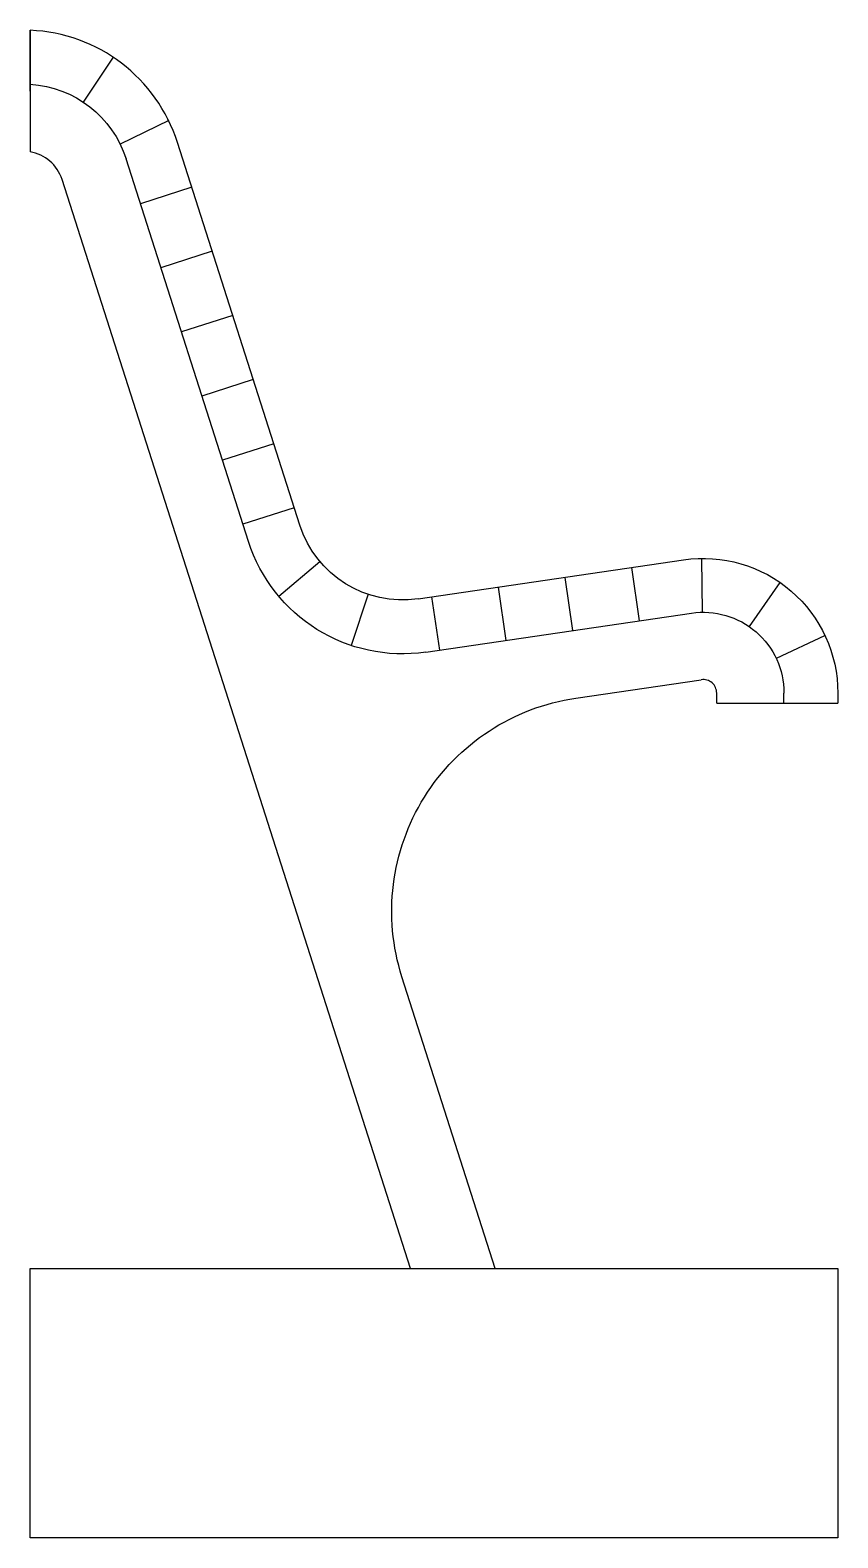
# Model space of a CAD drawing. Header units: metres. Extents: x 0 to 0.6, y 0 to 1.12.
import ezdxf

# ---------------------------------------------------------------- set-up
doc = ezdxf.new("R2010")
doc.units = ezdxf.units.M

msp = doc.modelspace()

# ---------------------------------------------------------------- linework, layer by layer
for p, q in [((0, 1.12), (0, 1.0296)), ((0, 1.0748), (0, 1.1199)), ((0.0616, 1.0999), (0.0394, 1.0666)), ((0, 1.0798), (0, 1.0385)), ((0.1029, 1.0528), (0.0669, 1.0352)), ((0.2003, 0.7523), (0.1094, 1.0366)), ((0.1622, 0.7401), (0.0713, 1.0244)), ((0.2825, 0.2), (0.0237, 1.0091)), ((0.12, 1.0033), (0.0819, 0.9911)), ((0.1353, 0.9557), (0.0972, 0.9435)), ((0.1505, 0.908), (0.1124, 0.8958)), ((0.1657, 0.8604), (0.1276, 0.8482)), ((0.181, 0.8128), (0.1429, 0.8006)), ((0.1962, 0.7652), (0.1581, 0.753)), ((0.2153, 0.7251), (0.1847, 0.6994)), ((0.2882, 0.6975), (0.4854, 0.7266)), ((0.4466, 0.7208), (0.4524, 0.6813)), ((0.4987, 0.7276), (0.4992, 0.6876)), ((0.3476, 0.7063), (0.3534, 0.6667)), ((0.3971, 0.7135), (0.4029, 0.674)), ((0.557, 0.7098), (0.5342, 0.6769)), ((0.2512, 0.701), (0.2385, 0.6629)), ((0.2982, 0.699), (0.304, 0.6594)), ((0.294, 0.6579), (0.4913, 0.687)), ((0.59, 0.6701), (0.5543, 0.6532)), ((0.4053, 0.6238), (0.4985, 0.6375)), ((0.51, 0.6201), (0.51, 0.6276)), ((0.56, 0.6201), (0.56, 0.6276)), ((0.6, 0.6276), (0.6, 0.6201)), ((0.51, 0.6201), (0.56, 0.6201)), ((0.56, 0.6201), (0.6, 0.6201)), ((0.3455, 0.2), (0.2762, 0.4167)), ((0, 0), (0, 0.2)), ((0, 0.2), (0.6, 0.2)), ((0, 0.2), (0.565, 0.2)), ((0.6, 0.2), (0.6, 0)), ((0.6, 0), (0, 0))]:
    msp.add_line(p, q)
at = {"flags": 128}
msp.add_lwpolyline([(0, 0.2), (0.6, 0.2), (0.6, 0), (0, 0), (0, 0.2)], close=True, dxfattribs=at)
for centre, radius, start, end in [((-0.0049, 1), 0.12, 17.7391, 87.6543), ((-0.0049, 1), 0.03, 17.7391, 80.5774), ((0.5, 0.6276), 0.01, 0, 98.3714)]:
    msp.add_arc(centre, radius, start, end)
at = {"extrusion": (0, 0, -1)}
for centre, radius, start, end in [((0.0049, 1), 0.08, 93.5198, 162.2644), ((-0.2765, 0.7767), 0.08, 261.6286, 342.2551), ((-0.2765, 0.7767), 0.12, 261.6286, 342.2609), ((-0.5, 0.6276), 0.1, 81.6286, 180), ((-0.5, 0.6276), 0.06, 81.6286, 180), ((-0.4286, 0.4655), 0.16, 342.2609, 81.6286)]:
    msp.add_arc(centre, radius, start, end, dxfattribs=at)

doc.saveas('drawing.dxf')
